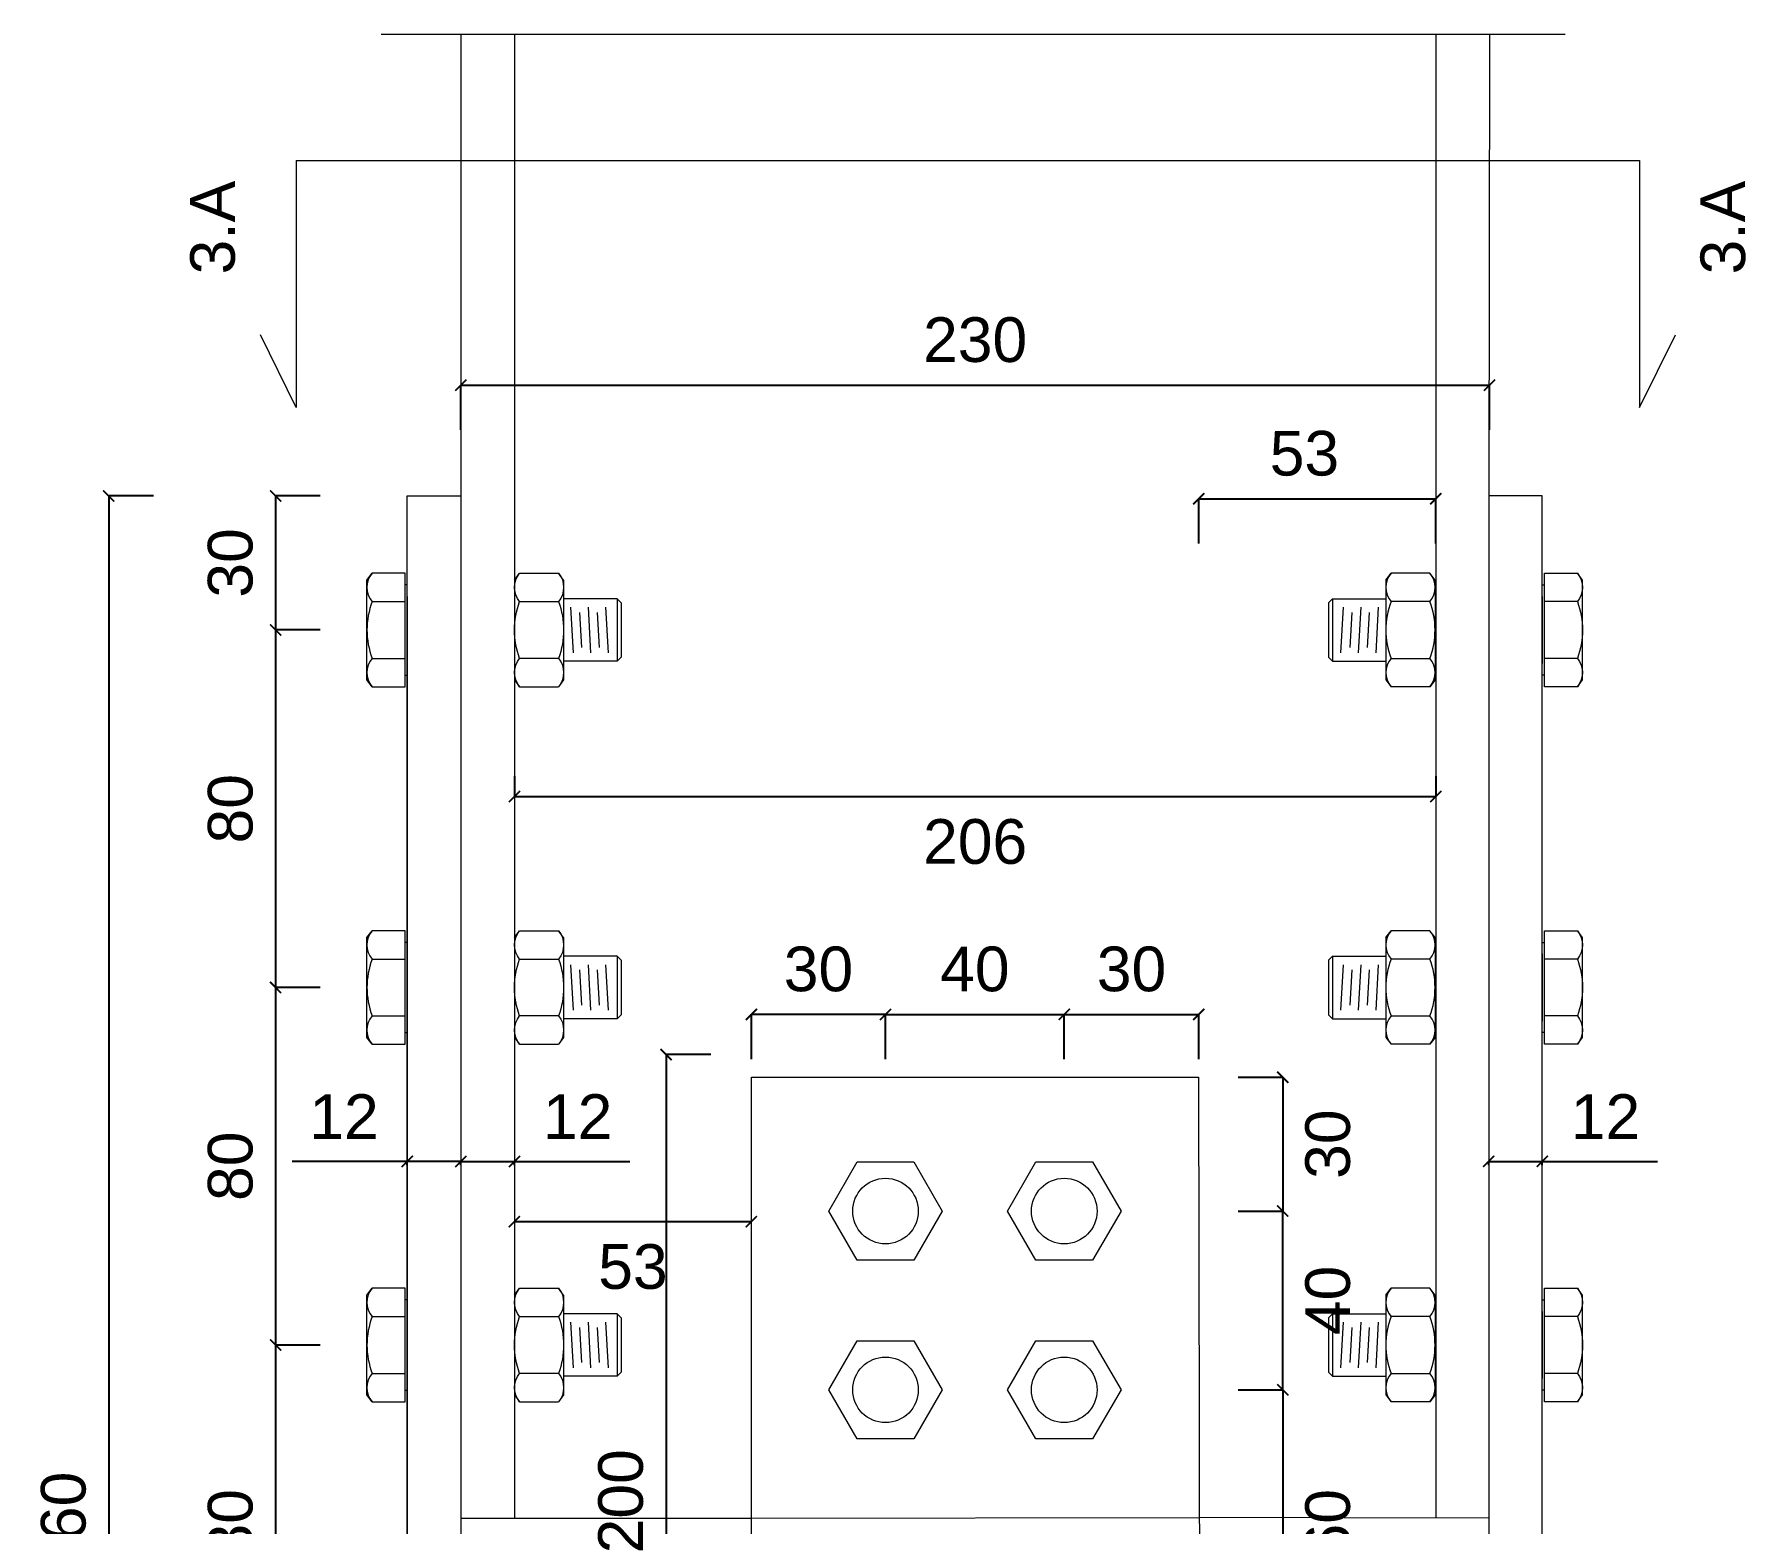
# Model space of a CAD drawing. Header units: millimetres. Extents: x 1415 to 3549, y 2194 to 4677.
# Drawn here: x 1783.4332 to 1783.8162, y 2313.6318 to 2313.9652 of the extents above; entities that cross this region are included whole.
import ezdxf

# ---------------------------------------------------------------- set-up
doc = ezdxf.new("R2010")
doc.units = ezdxf.units.MM
doc.linetypes.add('ACAD_ISO02W100', pattern=[15, 12, -3])
doc.layers.get('0').update_dxf_attribs({"plot": 0})
for name, color, linetype, lineweight in [('bulloni', 170, 'Continuous', 15), ('giunti', 7, 'Continuous', 15), ('Layer3', 7, 'Continuous', 15), ('Layer4', 7, 'Continuous', 15), ('quote', 252, 'Continuous', 5), ('sezione', 18, 'ACAD_ISO02W100', 20)]:
    doc.layers.add(name, color=color, linetype=linetype, lineweight=lineweight)
doc.styles.get("Standard").update_dxf_attribs({"font": 'arial.ttf'})
doc.dimstyles.new('quote acciaio', dxfattribs={"dimtxt": 0.01, "dimasz": 0.0025, "dimexe": 0, "dimexo": 0, "dimgap": 0.005, "dimtad": 2, "dimdec": 0, "dimlfac": 1000, "dimzin": 0, "dimdsep": 46, "dimtxsty": 'Standard', "dimblk": 'ARCHTICK', "dimcen": 0, "dimclre": 252, "dimadec": 0, "dimazin": 0, "dimtfac": 1, "dimtdec": 0, "dimtofl": 0, "dimtmove": 0, "dimatfit": 3, "dimfxl": 0.01, "dimfxlon": 1, "dimtolj": 1, "dimtzin": 0, "dimarcsym": 0})

# ---------------------------------------------------------------- blocks, each defined once
blk = doc.blocks.new('_ArchTick')
at = {"color": 0, "linetype": 'ByBlock', "const_width": 0.15}
blk.add_lwpolyline([(-0.5, -0.5), (0.5, 0.5)], dxfattribs=at)
blk = doc.blocks.new('*D583')
at = {"layer": 'Defpoints', "color": 0, "transparency": 16777216}
for p in [(1783.663669745376, 2313.745823806936), (1783.623669745376, 2313.661810646928), (1783.663669745376, 2313.661810646928)]:
    blk.add_point(p, dxfattribs=at)
at = {"layer": 'quote', "color": 252, "lineweight": -2, "transparency": 16777216}
for p, q in [((1783.623669745376, 2313.735823806936), (1783.623669745376, 2313.745823806936)), ((1783.663669745376, 2313.735823806936), (1783.663669745376, 2313.745823806936))]:
    blk.add_line(p, q, dxfattribs=at)
at = {"layer": 'quote', "color": 0, "linetype": 'Continuous', "lineweight": -2, "transparency": 16777216}
blk.add_line((1783.623669745376, 2313.745823806936), (1783.663669745376, 2313.745823806936), dxfattribs=at)
at = {"layer": 'quote', "color": 0, "lineweight": -2, "transparency": 16777216, "xscale": 0.0025, "yscale": 0.0025, "zscale": 0.0025, "rotation": 180}
blk.add_blockref('_ArchTick', (1783.623669745376, 2313.745823806936), dxfattribs=at)
at = {"layer": 'quote', "color": 0, "lineweight": -2, "transparency": 16777216, "xscale": 0.0025, "yscale": 0.0025, "zscale": 0.0025}
blk.add_blockref('_ArchTick', (1783.663669745376, 2313.745823806936), dxfattribs=at)
at = {"layer": 'quote', "color": 0, "transparency": 16777216, "insert": (1783.643669745376, 2313.755929536813), "char_height": 0.01, "attachment_point": 5}
blk.add_mtext('\\A1;40', dxfattribs=at)
blk = doc.blocks.new('*D555')
at = {"layer": 'Defpoints', "color": 0, "transparency": 16777216}
for p in [(1783.593669745376, 2313.745823806936), (1783.593669745376, 2313.731810646929), (1783.623669745376, 2313.701810646928)]:
    blk.add_point(p, dxfattribs=at)
at = {"layer": 'quote', "color": 252, "lineweight": -2, "transparency": 16777216}
for p, q in [((1783.593669745376, 2313.735823806936), (1783.593669745376, 2313.745823806936)), ((1783.623669745376, 2313.735823806936), (1783.623669745376, 2313.745823806936))]:
    blk.add_line(p, q, dxfattribs=at)
at = {"layer": 'quote', "color": 0, "linetype": 'Continuous', "lineweight": -2, "transparency": 16777216}
blk.add_line((1783.623669745376, 2313.745823806936), (1783.593669745376, 2313.745823806936), dxfattribs=at)
at = {"layer": 'quote', "color": 0, "lineweight": -2, "transparency": 16777216, "xscale": 0.0025, "yscale": 0.0025, "zscale": 0.0025, "rotation": 180}
blk.add_blockref('_ArchTick', (1783.593669745376, 2313.745823806936), dxfattribs=at)
at = {"layer": 'quote', "color": 0, "lineweight": -2, "transparency": 16777216, "xscale": 0.0025, "yscale": 0.0025, "zscale": 0.0025}
blk.add_blockref('_ArchTick', (1783.623669745376, 2313.745823806936), dxfattribs=at)
at = {"layer": 'quote', "color": 0, "transparency": 16777216, "insert": (1783.608669745376, 2313.755932947455), "char_height": 0.01, "attachment_point": 5}
blk.add_mtext('\\A1;30', dxfattribs=at)
blk = doc.blocks.new('*D584')
at = {"layer": 'Defpoints', "color": 0, "transparency": 16777216}
for p in [(1783.693771033597, 2313.745823806936), (1783.663669745376, 2313.701810646928), (1783.693771033597, 2313.703210840855)]:
    blk.add_point(p, dxfattribs=at)
at = {"layer": 'quote', "color": 252, "lineweight": -2, "transparency": 16777216}
for p, q in [((1783.663669745376, 2313.735823806936), (1783.663669745376, 2313.745823806936)), ((1783.693771033597, 2313.735823806936), (1783.693771033597, 2313.745823806936))]:
    blk.add_line(p, q, dxfattribs=at)
at = {"layer": 'quote', "color": 0, "linetype": 'Continuous', "lineweight": -2, "transparency": 16777216}
blk.add_line((1783.663669745376, 2313.745823806936), (1783.693771033597, 2313.745823806936), dxfattribs=at)
at = {"layer": 'quote', "color": 0, "lineweight": -2, "transparency": 16777216, "xscale": 0.0025, "yscale": 0.0025, "zscale": 0.0025, "rotation": 180}
blk.add_blockref('_ArchTick', (1783.663669745376, 2313.745823806936), dxfattribs=at)
at = {"layer": 'quote', "color": 0, "lineweight": -2, "transparency": 16777216, "xscale": 0.0025, "yscale": 0.0025, "zscale": 0.0025}
blk.add_blockref('_ArchTick', (1783.693771033597, 2313.745823806936), dxfattribs=at)
at = {"layer": 'quote', "color": 0, "transparency": 16777216, "insert": (1783.678720389486, 2313.755932947455), "char_height": 0.01, "attachment_point": 5}
blk.add_mtext('\\A1;30', dxfattribs=at)
blk = doc.blocks.new('*D556')
at = {"layer": 'Defpoints', "color": 0, "transparency": 16777216}
for p in [(1783.693721623666, 2313.731758678772), (1783.623669745376, 2313.701810646929), (1783.712559528318, 2313.701810646929)]:
    blk.add_point(p, dxfattribs=at)
at = {"layer": 'quote', "color": 252, "lineweight": -2, "transparency": 16777216}
for p, q in [((1783.702559528318, 2313.731758678772), (1783.712559528318, 2313.731758678772)), ((1783.702559528318, 2313.701810646929), (1783.712559528318, 2313.701810646929))]:
    blk.add_line(p, q, dxfattribs=at)
at = {"layer": 'quote', "color": 0, "linetype": 'Continuous', "lineweight": -2, "transparency": 16777216}
blk.add_line((1783.712559528318, 2313.731758678772), (1783.712559528318, 2313.701810646929), dxfattribs=at)
at = {"layer": 'quote', "color": 0, "lineweight": -2, "transparency": 16777216, "xscale": 0.0025, "yscale": 0.0025, "zscale": 0.0025}
for p, rotation in [((1783.712559528318, 2313.731758678772), 90), ((1783.712559528318, 2313.701810646929), 270)]:
    blk.add_blockref('_ArchTick', p, dxfattribs=dict(at, rotation=rotation))
at = {"layer": 'quote', "color": 0, "transparency": 16777216, "insert": (1783.722668668837, 2313.71678466285), "char_height": 0.01, "attachment_point": 5, "rotation": 90}
blk.add_mtext('\\A1;30', dxfattribs=at)
blk = doc.blocks.new('*D557')
at = {"layer": 'Defpoints', "color": 0, "transparency": 16777216}
for p in [(1783.663669745376, 2313.701810646929), (1783.712559528323, 2313.701810646929), (1783.663669745376, 2313.661810646929)]:
    blk.add_point(p, dxfattribs=at)
at = {"layer": 'quote', "color": 252, "lineweight": -2, "transparency": 16777216}
for p, q in [((1783.702559528323, 2313.701810646929), (1783.712559528323, 2313.701810646929)), ((1783.702559528323, 2313.661810646929), (1783.712559528323, 2313.661810646929))]:
    blk.add_line(p, q, dxfattribs=at)
at = {"layer": 'quote', "color": 0, "linetype": 'Continuous', "lineweight": -2, "transparency": 16777216}
blk.add_line((1783.712559528323, 2313.661810646929), (1783.712559528323, 2313.701810646929), dxfattribs=at)
at = {"layer": 'quote', "color": 0, "lineweight": -2, "transparency": 16777216, "xscale": 0.0025, "yscale": 0.0025, "zscale": 0.0025}
for p, rotation in [((1783.712559528323, 2313.701810646929), 90), ((1783.712559528323, 2313.661810646929), 270)]:
    blk.add_blockref('_ArchTick', p, dxfattribs=dict(at, rotation=rotation))
at = {"layer": 'quote', "color": 0, "transparency": 16777216, "insert": (1783.7226652582, 2313.681810646928), "char_height": 0.01, "attachment_point": 5, "rotation": 90}
blk.add_mtext('\\A1;40', dxfattribs=at)
blk = doc.blocks.new('*D558')
at = {"layer": 'Defpoints', "color": 0, "transparency": 16777216}
for p in [(1783.663669745376, 2313.661810646929), (1783.663711707272, 2313.601886961387), (1783.712559528323, 2313.601886961387)]:
    blk.add_point(p, dxfattribs=at)
at = {"layer": 'quote', "color": 252, "lineweight": -2, "transparency": 16777216}
for p, q in [((1783.702559528323, 2313.661810646929), (1783.712559528323, 2313.661810646929)), ((1783.702559528323, 2313.601886961387), (1783.712559528323, 2313.601886961387))]:
    blk.add_line(p, q, dxfattribs=at)
at = {"layer": 'quote', "color": 0, "linetype": 'Continuous', "lineweight": -2, "transparency": 16777216}
blk.add_line((1783.712559528323, 2313.661810646929), (1783.712559528323, 2313.601886961387), dxfattribs=at)
at = {"layer": 'quote', "color": 0, "lineweight": -2, "transparency": 16777216, "xscale": 0.0025, "yscale": 0.0025, "zscale": 0.0025}
for p, rotation in [((1783.712559528323, 2313.661810646929), 90), ((1783.712559528323, 2313.601886961387), 270)]:
    blk.add_blockref('_ArchTick', p, dxfattribs=dict(at, rotation=rotation))
at = {"layer": 'quote', "color": 0, "transparency": 16777216, "insert": (1783.7226652582, 2313.631848804157), "char_height": 0.01, "attachment_point": 5, "rotation": 90}
blk.add_mtext('\\A1;60', dxfattribs=at)
blk = doc.blocks.new('*D553')
at = {"layer": 'Defpoints', "color": 0, "transparency": 16777216}
for p in [(1783.591145848411, 2313.736842242629), (1783.57455728738, 2313.536902812142), (1783.591128435812, 2313.536902812142)]:
    blk.add_point(p, dxfattribs=at)
at = {"layer": 'quote', "color": 252, "lineweight": -2, "transparency": 16777216}
for p, q in [((1783.58455728738, 2313.736842242629), (1783.57455728738, 2313.736842242629)), ((1783.58455728738, 2313.536902812142), (1783.57455728738, 2313.536902812142))]:
    blk.add_line(p, q, dxfattribs=at)
at = {"layer": 'quote', "color": 0, "linetype": 'Continuous', "lineweight": -2, "transparency": 16777216}
blk.add_line((1783.57455728738, 2313.736842242629), (1783.57455728738, 2313.536902812142), dxfattribs=at)
at = {"layer": 'quote', "color": 0, "lineweight": -2, "transparency": 16777216, "xscale": 0.0025, "yscale": 0.0025, "zscale": 0.0025}
for p, rotation in [((1783.57455728738, 2313.736842242629), 90), ((1783.57455728738, 2313.536902812142), 270)]:
    blk.add_blockref('_ArchTick', p, dxfattribs=dict(at, rotation=rotation))
at = {"layer": 'quote', "color": 0, "transparency": 16777216, "insert": (1783.564451557502, 2313.636872527385), "char_height": 0.01, "attachment_point": 5, "rotation": 90}
blk.add_mtext('\\A1;200', dxfattribs=at)
blk = doc.blocks.new('*D585')
at = {"layer": 'Defpoints', "color": 0, "transparency": 16777216}
for p in [(1783.54064584841, 2313.79912196724), (1783.746808120984, 2313.79912196724), (1783.746808120984, 2313.794554718159)]:
    blk.add_point(p, dxfattribs=at)
at = {"layer": 'quote', "color": 252, "lineweight": -2, "transparency": 16777216}
for p, q in [((1783.54064584841, 2313.79912196724), (1783.54064584841, 2313.794554718159)), ((1783.746808120984, 2313.79912196724), (1783.746808120984, 2313.794554718159))]:
    blk.add_line(p, q, dxfattribs=at)
at = {"layer": 'quote', "color": 0, "linetype": 'Continuous', "lineweight": -2, "transparency": 16777216}
blk.add_line((1783.54064584841, 2313.794554718159), (1783.746808120984, 2313.794554718159), dxfattribs=at)
at = {"layer": 'quote', "color": 0, "lineweight": -2, "transparency": 16777216, "xscale": 0.0025, "yscale": 0.0025, "zscale": 0.0025, "rotation": 180}
blk.add_blockref('_ArchTick', (1783.54064584841, 2313.794554718159), dxfattribs=at)
at = {"layer": 'quote', "color": 0, "lineweight": -2, "transparency": 16777216, "xscale": 0.0025, "yscale": 0.0025, "zscale": 0.0025}
blk.add_blockref('_ArchTick', (1783.746808120984, 2313.794554718159), dxfattribs=at)
at = {"layer": 'quote', "color": 0, "transparency": 16777216, "insert": (1783.643726984697, 2313.784448988282), "char_height": 0.01, "attachment_point": 5}
blk.add_mtext('\\A1;206', dxfattribs=at)
blk = doc.blocks.new('*D586')
at = {"layer": 'Defpoints', "color": 0, "transparency": 16777216}
for p in [(1783.758808120984, 2313.886633115714), (1783.52864584841, 2313.79974696724), (1783.758808120984, 2313.79974696724)]:
    blk.add_point(p, dxfattribs=at)
at = {"layer": 'quote', "color": 252, "lineweight": -2, "transparency": 16777216}
for p, q in [((1783.52864584841, 2313.876633115714), (1783.52864584841, 2313.886633115714)), ((1783.758808120984, 2313.876633115714), (1783.758808120984, 2313.886633115714))]:
    blk.add_line(p, q, dxfattribs=at)
at = {"layer": 'quote', "color": 0, "linetype": 'Continuous', "lineweight": -2, "transparency": 16777216}
blk.add_line((1783.52864584841, 2313.886633115714), (1783.758808120984, 2313.886633115714), dxfattribs=at)
at = {"layer": 'quote', "color": 0, "lineweight": -2, "transparency": 16777216, "xscale": 0.0025, "yscale": 0.0025, "zscale": 0.0025, "rotation": 180}
blk.add_blockref('_ArchTick', (1783.52864584841, 2313.886633115714), dxfattribs=at)
at = {"layer": 'quote', "color": 0, "lineweight": -2, "transparency": 16777216, "xscale": 0.0025, "yscale": 0.0025, "zscale": 0.0025}
blk.add_blockref('_ArchTick', (1783.758808120984, 2313.886633115714), dxfattribs=at)
at = {"layer": 'quote', "color": 0, "transparency": 16777216, "insert": (1783.643726984697, 2313.896742256233), "char_height": 0.01, "attachment_point": 5}
blk.add_mtext('\\A1;230', dxfattribs=at)
blk = doc.blocks.new('*D554')
at = {"layer": 'Defpoints', "color": 0, "transparency": 16777216}
for p in [(1783.51664584841, 2313.712931351714), (1783.51664584841, 2313.712115163084), (1783.52864584841, 2313.712115163084)]:
    blk.add_point(p, dxfattribs=at)
at = {"layer": 'quote', "color": 0, "linetype": 'Continuous', "lineweight": -2, "transparency": 16777216}
for p, q in [((1783.51664584841, 2313.712931351714), (1783.490864811575, 2313.712931351714)), ((1783.52864584841, 2313.712931351714), (1783.51664584841, 2313.712931351714))]:
    blk.add_line(p, q, dxfattribs=at)
at = {"layer": 'quote', "color": 252, "lineweight": -2, "transparency": 16777216}
for p, q in [((1783.51664584841, 2313.712115163084), (1783.51664584841, 2313.712931351714)), ((1783.52864584841, 2313.712115163084), (1783.52864584841, 2313.712931351714))]:
    blk.add_line(p, q, dxfattribs=at)
at = {"layer": 'quote', "color": 0, "lineweight": -2, "transparency": 16777216, "xscale": 0.0025, "yscale": 0.0025, "zscale": 0.0025, "rotation": 180}
blk.add_blockref('_ArchTick', (1783.51664584841, 2313.712931351714), dxfattribs=at)
at = {"layer": 'quote', "color": 0, "lineweight": -2, "transparency": 16777216, "xscale": 0.0025, "yscale": 0.0025, "zscale": 0.0025}
blk.add_blockref('_ArchTick', (1783.52864584841, 2313.712931351714), dxfattribs=at)
at = {"layer": 'quote', "color": 0, "transparency": 16777216, "insert": (1783.502505329992, 2313.722951815561), "char_height": 0.01, "attachment_point": 5}
blk.add_mtext('\\A1;12', dxfattribs=at)
blk = doc.blocks.new('*D562')
at = {"layer": 'Defpoints', "color": 0, "transparency": 16777216}
for p in [(1783.52864584841, 2313.712115163084), (1783.54064584841, 2313.712931351714), (1783.54064584841, 2313.712115163084)]:
    blk.add_point(p, dxfattribs=at)
at = {"layer": 'quote', "color": 252, "lineweight": -2, "transparency": 16777216}
for p, q in [((1783.52864584841, 2313.712115163084), (1783.52864584841, 2313.712931351714)), ((1783.54064584841, 2313.712115163084), (1783.54064584841, 2313.712931351714))]:
    blk.add_line(p, q, dxfattribs=at)
at = {"layer": 'quote', "color": 0, "linetype": 'Continuous', "lineweight": -2, "transparency": 16777216}
for p, q in [((1783.52864584841, 2313.712931351714), (1783.54064584841, 2313.712931351714)), ((1783.54064584841, 2313.712931351714), (1783.566426885245, 2313.712931351714))]:
    blk.add_line(p, q, dxfattribs=at)
at = {"layer": 'quote', "color": 0, "lineweight": -2, "transparency": 16777216, "xscale": 0.0025, "yscale": 0.0025, "zscale": 0.0025, "rotation": 180}
blk.add_blockref('_ArchTick', (1783.52864584841, 2313.712931351714), dxfattribs=at)
at = {"layer": 'quote', "color": 0, "lineweight": -2, "transparency": 16777216, "xscale": 0.0025, "yscale": 0.0025, "zscale": 0.0025}
blk.add_blockref('_ArchTick', (1783.54064584841, 2313.712931351714), dxfattribs=at)
at = {"layer": 'quote', "color": 0, "transparency": 16777216, "insert": (1783.554786366828, 2313.722951815561), "char_height": 0.01, "attachment_point": 5}
blk.add_mtext('\\A1;12', dxfattribs=at)
blk = doc.blocks.new('*D563')
at = {"layer": 'Defpoints', "color": 0, "transparency": 16777216}
for p in [(1783.75864584841, 2313.712115163085), (1783.77064584841, 2313.712931351715), (1783.77064584841, 2313.712115163085)]:
    blk.add_point(p, dxfattribs=at)
at = {"layer": 'quote', "color": 252, "lineweight": -2, "transparency": 16777216}
for p, q in [((1783.75864584841, 2313.712115163085), (1783.75864584841, 2313.712931351715)), ((1783.77064584841, 2313.712115163085), (1783.77064584841, 2313.712931351715))]:
    blk.add_line(p, q, dxfattribs=at)
at = {"layer": 'quote', "color": 0, "linetype": 'Continuous', "lineweight": -2, "transparency": 16777216}
for p, q in [((1783.75864584841, 2313.712931351715), (1783.77064584841, 2313.712931351715)), ((1783.77064584841, 2313.712931351715), (1783.796426885245, 2313.712931351715))]:
    blk.add_line(p, q, dxfattribs=at)
at = {"layer": 'quote', "color": 0, "lineweight": -2, "transparency": 16777216, "xscale": 0.0025, "yscale": 0.0025, "zscale": 0.0025}
for p, rotation in [((1783.75864584841, 2313.712931351715), 180.000000000502), ((1783.77064584841, 2313.712931351715), 5.020187509222014e-10)]:
    blk.add_blockref('_ArchTick', p, dxfattribs=dict(at, rotation=rotation))
at = {"layer": 'quote', "color": 0, "transparency": 16777216, "insert": (1783.784786366827, 2313.722951815562), "char_height": 0.01, "attachment_point": 5}
blk.add_mtext('\\A1;12', dxfattribs=at)
blk = doc.blocks.new('*D587')
at = {"layer": 'Defpoints', "color": 0, "transparency": 16777216}
for p in [(1783.516645848411, 2313.86184224263), (1783.449850418471, 2313.401842242629), (1783.516645848411, 2313.401842242629)]:
    blk.add_point(p, dxfattribs=at)
at = {"layer": 'quote', "color": 252, "lineweight": -2, "transparency": 16777216}
for p, q in [((1783.459850418471, 2313.86184224263), (1783.449850418471, 2313.86184224263)), ((1783.459850418471, 2313.401842242629), (1783.449850418471, 2313.401842242629))]:
    blk.add_line(p, q, dxfattribs=at)
at = {"layer": 'quote', "color": 0, "linetype": 'Continuous', "lineweight": -2, "transparency": 16777216}
blk.add_line((1783.449850418471, 2313.86184224263), (1783.449850418471, 2313.401842242629), dxfattribs=at)
at = {"layer": 'quote', "color": 0, "lineweight": -2, "transparency": 16777216, "xscale": 0.0025, "yscale": 0.0025, "zscale": 0.0025}
for p, rotation in [((1783.449850418471, 2313.86184224263), 90), ((1783.449850418471, 2313.401842242629), 270)]:
    blk.add_blockref('_ArchTick', p, dxfattribs=dict(at, rotation=rotation))
at = {"layer": 'quote', "color": 0, "transparency": 16777216, "insert": (1783.439744688594, 2313.631842242628), "char_height": 0.01, "attachment_point": 5, "rotation": 90}
blk.add_mtext('\\A1;460', dxfattribs=at)
blk = doc.blocks.new('*D564')
at = {"layer": 'Defpoints', "color": 0, "transparency": 16777216}
for p in [(1783.516645848411, 2313.86184224263), (1783.487203354623, 2313.831842243612), (1783.516645848411, 2313.831842243612)]:
    blk.add_point(p, dxfattribs=at)
at = {"layer": 'quote', "color": 252, "lineweight": -2, "transparency": 16777216}
for p, q in [((1783.497203354623, 2313.86184224263), (1783.487203354623, 2313.86184224263)), ((1783.497203354623, 2313.831842243612), (1783.487203354623, 2313.831842243612))]:
    blk.add_line(p, q, dxfattribs=at)
at = {"layer": 'quote', "color": 0, "linetype": 'Continuous', "lineweight": -2, "transparency": 16777216}
blk.add_line((1783.487203354623, 2313.86184224263), (1783.487203354623, 2313.831842243612), dxfattribs=at)
at = {"layer": 'quote', "color": 0, "lineweight": -2, "transparency": 16777216, "xscale": 0.0025, "yscale": 0.0025, "zscale": 0.0025}
for p, rotation in [((1783.487203354623, 2313.86184224263), 90), ((1783.487203354623, 2313.831842243612), 270)]:
    blk.add_blockref('_ArchTick', p, dxfattribs=dict(at, rotation=rotation))
at = {"layer": 'quote', "color": 0, "transparency": 16777216, "insert": (1783.477094214105, 2313.84684224312), "char_height": 0.01, "attachment_point": 5, "rotation": 90}
blk.add_mtext('\\A1;30', dxfattribs=at)
blk = doc.blocks.new('testa M-14')
at = {"layer": 'bulloni'}
blk.add_line((1771.516102168035, 2322.787570170659), (1771.508712201368, 2322.787570170659), dxfattribs=at)
for points in [[(1771.508712201368, 2322.783837690287), (1771.508253868035, 2322.783837690287), (1771.508253868035, 2322.804004356953)], [(1771.508253868035, 2322.804004356953), (1771.508712201368, 2322.804004356953)], [(1771.516102168035, 2322.781219317698), (1771.508712201368, 2322.781219317698), (1771.508712201368, 2322.806622729543), (1771.516102168035, 2322.806622729543)], [(1771.508253868035, 2322.80142102362), (1771.508253868035, 2322.786421023619)]]:
    blk.add_lwpolyline(points, dxfattribs=at)
blk.add_lwpolyline([(1771.516102168037, 2322.800271876576, -0.1813457193843382), (1771.516102168034, 2322.78757017066, -0.3626914393052196), (1771.516102168035, 2322.781219317698), (1771.517253868035, 2322.782737690286), (1771.517253868035, 2322.805104356954), (1771.516102168035, 2322.806622729543, -0.3626914393052196), (1771.516102168034, 2322.80027187658), (1771.508712201368, 2322.800271876582)], format="xyb", dxfattribs=at)
blk = doc.blocks.new('fine-M-14')
at = {"layer": 'bulloni'}
for p, q in [((1771.500170175882, 2322.770075027254), (1771.501321875882, 2322.771593399842)), ((1771.500170175882, 2322.770075027254), (1771.500170175882, 2322.747708360587)), ((1771.510018475882, 2322.771593399842), (1771.501321875882, 2322.771593399842)), ((1771.511170175883, 2322.770075027254), (1771.510018475882, 2322.771593399842)), ((1771.511170175883, 2322.770075027254), (1771.511170175883, 2322.747708360587)), ((1771.488205326552, 2322.76589169392), (1771.487288659885, 2322.764975027254)), ((1771.488205326552, 2322.76589169392), (1771.500170175882, 2322.76589169392)), ((1771.488205326552, 2322.76589169392), (1771.488205326552, 2322.75189169392)), ((1771.487288659885, 2322.764975027254), (1771.487288659885, 2322.752808360587)), ((1771.490118232679, 2322.753784551063), (1771.490689523951, 2322.763998836777)), ((1771.492148436617, 2322.754963122492), (1771.492587891442, 2322.762820265349)), ((1771.494046804107, 2322.753784551063), (1771.49461809538, 2322.763998836777)), ((1771.496077008045, 2322.754963122492), (1771.49651646287, 2322.762820265349)), ((1771.497975375536, 2322.753784551063), (1771.498546666809, 2322.763998836777)), ((1771.510018475882, 2322.765242546881), (1771.501321875882, 2322.765242546881)), ((1771.487288659885, 2322.752808360587), (1771.488205326552, 2322.75189169392)), ((1771.488205326552, 2322.75189169392), (1771.500170175882, 2322.75189169392)), ((1771.501321875882, 2322.752540840959), (1771.510018475882, 2322.752540840959)), ((1771.500170175882, 2322.747708360587), (1771.501321875882, 2322.746189987998)), ((1771.511170175883, 2322.747708360587), (1771.510018475882, 2322.746189987998)), ((1771.510018475882, 2322.746189987998), (1771.501321875882, 2322.746189987998))]:
    blk.add_line(p, q, dxfattribs=at)
for centre, radius, start, end in [((1771.505123612638, 2322.768417973362), 0.004953436755810826, 140.129450437578, 219.870549562422), ((1771.506216739126, 2322.768417973362), 0.004953436755810692, 320.129450437578, 39.87054956242202), ((1771.518256372906, 2322.75889169392), 0.01808619702323973, 159.4427191373017, 200.5572808626984), ((1771.493083978859, 2322.75889169392), 0.01808619702323973, 339.4427191373017, 20.55728086269834), ((1771.505123612638, 2322.749365414479), 0.004953436755810826, 140.129450437578, 219.870549562422), ((1771.506216739126, 2322.749365414479), 0.004953436755810692, 320.129450437578, 39.87054956242202)]:
    blk.add_arc(centre, radius, start, end, dxfattribs=at)
blk = doc.blocks.new('*U550')
at = {"layer": 'bulloni', "xscale": -1, "rotation": 90}
for name, p in [('fine-M-14', (2322.75889169392, 1771.535170175883)), ('testa M-14', (2322.79392102362, 1771.508253868035))]:
    blk.add_blockref(name, p, dxfattribs=at)
blk = doc.blocks.new('*U551')
at = {"layer": 'Layer4', "color": 0, "linetype": 'ByBlock', "lineweight": -2, "transparency": 16777216, "rotation": 270}
for p in [(1781.750281887991, 2309.390909691665), (1781.750281887991, 2309.310909691665), (1781.750281887991, 2309.230909691665), (1781.750281887991, 2309.150909691665), (1781.750281887991, 2309.070909691664), (1781.750281887991, 2308.990909691664)]:
    blk.add_blockref('*U550', p, dxfattribs=at)
blk = doc.blocks.new('*U548')
at = {"layer": 'bulloni', "xscale": -1, "rotation": 90}
for name, p in [('fine-M-14', (2322.75889169392, 1771.535170175883)), ('testa M-14', (2322.79392102362, 1771.508253868035))]:
    blk.add_blockref(name, p, dxfattribs=at)
blk = doc.blocks.new('*U549')
at = {"layer": 'Layer4', "color": 0, "linetype": 'ByBlock', "lineweight": -2, "transparency": 16777216, "rotation": 270}
for p in [(1781.750281887991, 2309.390909691665), (1781.750281887991, 2309.310909691665), (1781.750281887991, 2309.230909691665), (1781.750281887991, 2309.150909691665), (1781.750281887991, 2309.070909691664), (1781.750281887991, 2308.990909691664)]:
    blk.add_blockref('*U548', p, dxfattribs=at)
blk = doc.blocks.new('*D589')
at = {"layer": 'Defpoints', "color": 0, "transparency": 16777216}
for p in [(1783.507645848411, 2313.83184224361), (1783.487203354625, 2313.75184224361), (1783.507645848411, 2313.75184224361)]:
    blk.add_point(p, dxfattribs=at)
at = {"layer": 'quote', "color": 252, "lineweight": -2, "transparency": 16777216}
for p, q in [((1783.497203354625, 2313.83184224361), (1783.487203354625, 2313.83184224361)), ((1783.497203354625, 2313.75184224361), (1783.487203354625, 2313.75184224361))]:
    blk.add_line(p, q, dxfattribs=at)
at = {"layer": 'quote', "color": 0, "linetype": 'Continuous', "lineweight": -2, "transparency": 16777216}
blk.add_line((1783.487203354625, 2313.83184224361), (1783.487203354625, 2313.75184224361), dxfattribs=at)
at = {"layer": 'quote', "color": 0, "lineweight": -2, "transparency": 16777216, "xscale": 0.0025, "yscale": 0.0025, "zscale": 0.0025}
for p, rotation in [((1783.487203354625, 2313.83184224361), 90), ((1783.487203354625, 2313.75184224361), 270)]:
    blk.add_blockref('_ArchTick', p, dxfattribs=dict(at, rotation=rotation))
at = {"layer": 'quote', "color": 0, "transparency": 16777216, "insert": (1783.477097624748, 2313.791842243609), "char_height": 0.01, "attachment_point": 5, "rotation": 90}
blk.add_mtext('\\A1;80', dxfattribs=at)
blk = doc.blocks.new('*D590')
at = {"layer": 'Defpoints', "color": 0, "transparency": 16777216}
for p in [(1783.50764584841, 2313.751842243614), (1783.487203354627, 2313.671842243614), (1783.50764584841, 2313.671842243614)]:
    blk.add_point(p, dxfattribs=at)
at = {"layer": 'quote', "color": 252, "lineweight": -2, "transparency": 16777216}
for p, q in [((1783.497203354627, 2313.751842243614), (1783.487203354627, 2313.751842243614)), ((1783.497203354627, 2313.671842243614), (1783.487203354627, 2313.671842243614))]:
    blk.add_line(p, q, dxfattribs=at)
at = {"layer": 'quote', "color": 0, "linetype": 'Continuous', "lineweight": -2, "transparency": 16777216}
blk.add_line((1783.487203354627, 2313.751842243614), (1783.487203354627, 2313.671842243614), dxfattribs=at)
at = {"layer": 'quote', "color": 0, "lineweight": -2, "transparency": 16777216, "xscale": 0.0025, "yscale": 0.0025, "zscale": 0.0025}
for p, rotation in [((1783.487203354627, 2313.751842243614), 90), ((1783.487203354627, 2313.671842243614), 270)]:
    blk.add_blockref('_ArchTick', p, dxfattribs=dict(at, rotation=rotation))
at = {"layer": 'quote', "color": 0, "transparency": 16777216, "insert": (1783.47709762475, 2313.711842243613), "char_height": 0.01, "attachment_point": 5, "rotation": 90}
blk.add_mtext('\\A1;80', dxfattribs=at)
blk = doc.blocks.new('*D591')
at = {"layer": 'Defpoints', "color": 0, "transparency": 16777216}
for p in [(1783.507645848411, 2313.67184224361), (1783.487203354629, 2313.591842243614), (1783.50764584841, 2313.591842243614)]:
    blk.add_point(p, dxfattribs=at)
at = {"layer": 'quote', "color": 252, "lineweight": -2, "transparency": 16777216}
for p, q in [((1783.497203354629, 2313.67184224361), (1783.487203354629, 2313.67184224361)), ((1783.497203354629, 2313.591842243614), (1783.487203354629, 2313.591842243614))]:
    blk.add_line(p, q, dxfattribs=at)
at = {"layer": 'quote', "color": 0, "linetype": 'Continuous', "lineweight": -2, "transparency": 16777216}
blk.add_line((1783.487203354629, 2313.67184224361), (1783.487203354629, 2313.591842243614), dxfattribs=at)
at = {"layer": 'quote', "color": 0, "lineweight": -2, "transparency": 16777216, "xscale": 0.0025, "yscale": 0.0025, "zscale": 0.0025}
for p, rotation in [((1783.487203354629, 2313.67184224361), 90), ((1783.487203354629, 2313.591842243614), 270)]:
    blk.add_blockref('_ArchTick', p, dxfattribs=dict(at, rotation=rotation))
at = {"layer": 'quote', "color": 0, "transparency": 16777216, "insert": (1783.477097624752, 2313.631842243611), "char_height": 0.01, "attachment_point": 5, "rotation": 90}
blk.add_mtext('\\A1;80', dxfattribs=at)
blk = doc.blocks.new('*D615')
at = {"layer": 'Defpoints', "color": 0, "transparency": 16777216}
for p in [(1783.54064584841, 2313.699451570436), (1783.593666926842, 2313.699446952864), (1783.593666926842, 2313.699446952864)]:
    blk.add_point(p, dxfattribs=at)
at = {"layer": 'quote', "color": 252, "lineweight": -2, "transparency": 16777216}
blk.add_line((1783.54064584841, 2313.699451570436), (1783.54064584841, 2313.699446952864), dxfattribs=at)
at = {"layer": 'quote', "color": 0, "linetype": 'Continuous', "lineweight": -2, "transparency": 16777216}
blk.add_line((1783.54064584841, 2313.699446952864), (1783.593666926842, 2313.699446952864), dxfattribs=at)
at = {"layer": 'quote', "color": 0, "lineweight": -2, "transparency": 16777216, "xscale": 0.0025, "yscale": 0.0025, "zscale": 0.0025, "rotation": 180}
blk.add_blockref('_ArchTick', (1783.54064584841, 2313.699446952864), dxfattribs=at)
at = {"layer": 'quote', "color": 0, "lineweight": -2, "transparency": 16777216, "xscale": 0.0025, "yscale": 0.0025, "zscale": 0.0025}
blk.add_blockref('_ArchTick', (1783.593666926842, 2313.699446952864), dxfattribs=at)
at = {"layer": 'quote', "color": 0, "transparency": 16777216, "insert": (1783.567156387626, 2313.689337812345), "char_height": 0.01, "attachment_point": 5}
blk.add_mtext('\\A1;53', dxfattribs=at)
blk = doc.blocks.new('*D616')
at = {"layer": 'Defpoints', "color": 0, "transparency": 16777216}
for p in [(1783.746808120984, 2313.861217653202), (1783.693777248158, 2313.699620221475), (1783.746808120984, 2313.699620221475)]:
    blk.add_point(p, dxfattribs=at)
at = {"layer": 'quote', "color": 252, "lineweight": -2, "transparency": 16777216}
for p, q in [((1783.693777248158, 2313.851217653202), (1783.693777248158, 2313.861217653202)), ((1783.746808120984, 2313.851217653202), (1783.746808120984, 2313.861217653202))]:
    blk.add_line(p, q, dxfattribs=at)
at = {"layer": 'quote', "color": 0, "linetype": 'Continuous', "lineweight": -2, "transparency": 16777216}
blk.add_line((1783.693777248158, 2313.861217653202), (1783.746808120984, 2313.861217653202), dxfattribs=at)
at = {"layer": 'quote', "color": 0, "lineweight": -2, "transparency": 16777216, "xscale": 0.0025, "yscale": 0.0025, "zscale": 0.0025, "rotation": 180}
blk.add_blockref('_ArchTick', (1783.693777248158, 2313.861217653202), dxfattribs=at)
at = {"layer": 'quote', "color": 0, "lineweight": -2, "transparency": 16777216, "xscale": 0.0025, "yscale": 0.0025, "zscale": 0.0025}
blk.add_blockref('_ArchTick', (1783.746808120984, 2313.861217653202), dxfattribs=at)
at = {"layer": 'quote', "color": 0, "transparency": 16777216, "insert": (1783.717414562157, 2313.871326793721), "char_height": 0.01, "attachment_point": 5}
blk.add_mtext('\\A1;53', dxfattribs=at)

msp = doc.modelspace()

# ---------------------------------------------------------------- linework, layer by layer
at = {"layer": 'bulloni'}
for points in [[(1783.610968039453, 2313.701810646928), (1783.617318892414, 2313.712810646928), (1783.630020598337, 2313.712810646928), (1783.636371451298, 2313.701810646928), (1783.630020598337, 2313.690810646928), (1783.617318892414, 2313.690810646928)], [(1783.650968039453, 2313.701810646928), (1783.657318892414, 2313.712810646928), (1783.670020598337, 2313.712810646928), (1783.676371451298, 2313.701810646928), (1783.670020598337, 2313.690810646928), (1783.657318892414, 2313.690810646928)], [(1783.610968039453, 2313.661810646928), (1783.617318892414, 2313.672810646928), (1783.630020598337, 2313.672810646928), (1783.636371451298, 2313.661810646928), (1783.630020598337, 2313.650810646928), (1783.617318892414, 2313.650810646928)], [(1783.650968039453, 2313.661810646928), (1783.657318892414, 2313.672810646928), (1783.670020598337, 2313.672810646928), (1783.676371451298, 2313.661810646928), (1783.670020598337, 2313.650810646928), (1783.657318892414, 2313.650810646928)]]:
    msp.add_lwpolyline(points, close=True, dxfattribs=at)
for centre in [(1783.623669745376, 2313.701810646928), (1783.663669745376, 2313.701810646928), (1783.623669745376, 2313.661810646928), (1783.663669745376, 2313.661810646928)]:
    msp.add_circle(centre, 0.007333333333333333, dxfattribs=at)
at = {"layer": 'giunti'}
for points in [[(1783.52864584841, 2313.861842242629), (1783.52864584841, 2313.401842242628), (1783.51664584841, 2313.401842242628), (1783.51664584841, 2313.861842242629), (1783.52864584841, 2313.861842242629)], [(1783.75864584841, 2313.861842242629), (1783.75864584841, 2313.401842242628), (1783.77064584841, 2313.401842242628), (1783.77064584841, 2313.861842242629), (1783.75864584841, 2313.861842242629)]]:
    msp.add_lwpolyline(points, dxfattribs=at)
msp.add_lwpolyline([(1783.593669745376, 2313.731810646929), (1783.693721623665, 2313.731758678771), (1783.694067493193, 2313.53192381336), (1783.593652332777, 2313.531871216442)], close=True, dxfattribs=at)
at = {"layer": 'Layer3'}
for points in [[(1783.52864584841, 2313.965151691851), (1783.52864584841, 2313.634342242628)], [(1783.54064584841, 2313.965151691851), (1783.54064584841, 2313.633092242629)], [(1783.746808120984, 2313.965151691851), (1783.746808120984, 2313.633092242629)], [(1783.758808120984, 2313.965151691851), (1783.75864584841, 2313.861842242629)], [(1783.52864584841, 2313.633092242629), (1783.593661147559, 2313.633086580487)], [(1783.75864584841, 2313.633092242629), (1783.693892085447, 2313.633270073421)]]:
    msp.add_lwpolyline(points, dxfattribs=at)
at = {"layer": 'Layer4'}
msp.add_lwpolyline([(1783.51664584841, 2313.831842243611), (1783.51664584841, 2313.426842242628)], dxfattribs=at)
at = {"layer": 'Layer4', "linetype": 'ACAD_ISO02W100', "ltscale": 0.25}
msp.add_lwpolyline([(1783.593661148431, 2313.633096596051), (1783.693892085447, 2313.633270073421)], dxfattribs=at)
at = {"layer": 'sezione', "ltscale": 0.2}
for points in [[(1783.510795129714, 2313.965151691851), (1783.775753788404, 2313.965151691851)], [(1783.491827283103, 2313.936861574136), (1783.491827283103, 2313.881638370959), (1783.483802507334, 2313.897900162975)], [(1783.491827283103, 2313.936861574136), (1783.792416728196, 2313.936861574136)], [(1783.792416728196, 2313.936861574136), (1783.792416728196, 2313.881638370959), (1783.800441503965, 2313.897900162975)]]:
    msp.add_lwpolyline(points, dxfattribs=at)

# ---------------------------------------------------------------- block references
at = {"layer": 'Layer4'}
msp.add_blockref('*U551', (1.766363960419085, 4.440932551946389), dxfattribs=at)
at = {"layer": 'Layer4', "xscale": -1}
msp.add_blockref('*U549', (3565.5209277364, 4.440932551946389), dxfattribs=at)

# ---------------------------------------------------------------- texts
at = {"layer": 'sezione', "char_height": 0.01}
for insert, attachment_point, rotation in [((1783.468072648684, 2313.911402351093), 1, 90), ((1783.816171362615, 2313.911402351093), 7, 90.00000000000001)]:
    msp.add_mtext_dynamic_manual_height_columns('3.A', width=40.64842255053811, gutter_width=12.5, heights=[0], dxfattribs=dict(at, insert=insert, attachment_point=attachment_point, rotation=rotation))

# ---------------------------------------------------------------- dimensions: what is measured, and where the dimension line sits
at = {"layer": 'quote'}
for base, p1, p2, picture, middle in [((1783.758808120984, 2313.886633115714), (1783.52864584841, 2313.79974696724), (1783.758808120984, 2313.79974696724), '*D586', (1783.643726984697, 2313.896742256233)), ((1783.746808120984, 2313.794554718159), (1783.54064584841, 2313.79912196724), (1783.746808120984, 2313.79912196724), '*D585', (1783.643726984697, 2313.784448988282)), ((1783.593669745376, 2313.745823806936), (1783.623669745376, 2313.701810646928), (1783.593669745376, 2313.731810646929), '*D555', (1783.608669745376, 2313.755932947455)), ((1783.663669745376, 2313.745823806936), (1783.623669745376, 2313.661810646928), (1783.663669745376, 2313.661810646928), '*D583', (1783.643669745376, 2313.755929536813)), ((1783.693771033597, 2313.745823806936), (1783.663669745376, 2313.701810646928), (1783.693771033597, 2313.703210840855), '*D584', (1783.678720389486, 2313.755932947455)), ((1783.51664584841, 2313.712931351714), (1783.52864584841, 2313.712115163084), (1783.51664584841, 2313.712115163084), '*D554', (1783.502505329992, 2313.722951815561)), ((1783.54064584841, 2313.712931351714), (1783.52864584841, 2313.712115163084), (1783.54064584841, 2313.712115163084), '*D562', (1783.554786366828, 2313.722951815561)), ((1783.593666926842, 2313.699446952864), (1783.54064584841, 2313.699451570436), (1783.593666926842, 2313.699446952864), '*D615', (1783.567156387626, 2313.689337812345))]:
    dim = msp.add_linear_dim(base=base, p1=p1, p2=p2, dimstyle='quote acciaio', dxfattribs=at)
    dim.commit()
    dim.dimension.update_dxf_attribs({"geometry": picture, "text_midpoint": middle})
dim = msp.add_linear_dim(base=(1783.746808120984, 2313.861217653202), p1=(1783.693777248158, 2313.699620221475), p2=(1783.746808120984, 2313.699620221475), dimstyle='quote acciaio', dxfattribs=at)
dim.commit()
dim.dimension.update_dxf_attribs({"geometry": '*D616', "text_midpoint": (1783.717414562157, 2313.861217653202), "dimtype": 160})
for base, p1, p2, angle, picture, middle in [((1783.449850418471, 2313.401842242629), (1783.51664584841, 2313.861842242629), (1783.51664584841, 2313.401842242628), 90, '*D587', (1783.439744688594, 2313.631842242628)), ((1783.487203354623, 2313.831842243612), (1783.51664584841, 2313.861842242629), (1783.51664584841, 2313.831842243611), 90, '*D564', (1783.477094214105, 2313.84684224312)), ((1783.487203354625, 2313.75184224361), (1783.50764584841, 2313.831842243609), (1783.50764584841, 2313.751842243609), 90, '*D589', (1783.477097624748, 2313.791842243609)), ((1783.487203354627, 2313.671842243614), (1783.507645848409, 2313.751842243613), (1783.507645848409, 2313.671842243613), 90, '*D590', (1783.47709762475, 2313.711842243613)), ((1783.57455728738, 2313.536902812142), (1783.59114584841, 2313.736842242628), (1783.591128435811, 2313.536902812141), 90, '*D553', (1783.564451557502, 2313.636872527385)), ((1783.712559528318, 2313.701810646929), (1783.693721623665, 2313.731758678771), (1783.623669745376, 2313.701810646928), 90, '*D556', (1783.722668668837, 2313.71678466285)), ((1783.77064584841, 2313.712931351715), (1783.75864584841, 2313.712115163085), (1783.77064584841, 2313.712115163085), 180.000000000502, '*D563', (1783.784786366827, 2313.722951815562)), ((1783.712559528323, 2313.701810646929), (1783.663669745376, 2313.661810646928), (1783.663669745376, 2313.701810646928), 90, '*D557', (1783.7226652582, 2313.681810646928)), ((1783.487203354629, 2313.591842243614), (1783.50764584841, 2313.671842243609), (1783.507645848409, 2313.591842243613), 90, '*D591', (1783.477097624752, 2313.631842243611)), ((1783.712559528323, 2313.601886961387), (1783.663669745376, 2313.661810646928), (1783.663711707271, 2313.601886961386), 90, '*D558', (1783.7226652582, 2313.631848804157))]:
    dim = msp.add_linear_dim(base=base, p1=p1, p2=p2, angle=angle, dimstyle='quote acciaio', dxfattribs=at)
    dim.commit()
    dim.dimension.update_dxf_attribs({"geometry": picture, "text_midpoint": middle})

doc.saveas('drawing.dxf')
